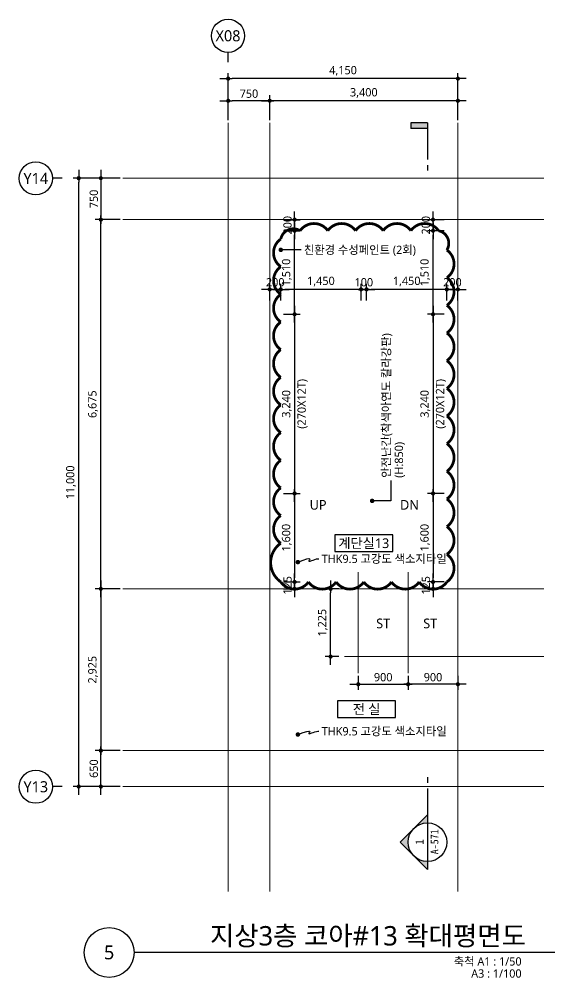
# Model space of a CAD drawing. Header units: millimetres. Extents: x 1467181 to 1720354, y 836037 to 895281.
# Drawn here: x 1521181 to 1530856, y 875511 to 892844 of the extents above; entities that cross this region are included whole.
import ezdxf
from ezdxf.enums import TextEntityAlignment as Align

# ---------------------------------------------------------------- set-up
doc = ezdxf.new("R2010")
doc.units = ezdxf.units.MM
doc.header["$MEASUREMENT"] = 0
doc.linetypes.add('CEN', pattern=[62, 60, -1, 0, -1])
doc.layers.get('0').update_dxf_attribs({"linetype": 'CONTINUOUS'})
for name, color, linetype, lineweight in [('A-AXIS-BUBL', 7, 'CONTINUOUS', 25), ('A-CNTL', 1, 'CEN', 15), ('A-DIMS', 7, 'CONTINUOUS', 25), ('A-MKXS-LEAD', 7, 'CONTINUOUS', 25), ('A-MKXS-MAK1', 3, 'CONTINUOUS', 25), ('A-MKXS-TEXT1', 3, 'CONTINUOUS', 25), ('A-MKXS-TEXT2', 7, 'CONTINUOUS', 25), ('A-MKXX-NAME', 3, 'CONTINUOUS', 25), ('A-MKXX-SYMB', 7, 'CONTINUOUS', 25), ('A-XXXX-SYMB', 7, 'CONTINUOUS', 25), ('A-XXXX-TXT1', 3, 'CONTINUOUS', 25), ('A-XXXX-TXT2', 3, 'CONTINUOUS', 25), ('REV-202205', 20, 'CONTINUOUS', 25)]:
    doc.layers.add(name, color=color, linetype=linetype, lineweight=lineweight)
doc.styles.add('HY울릉도L', font='')
doc.styles.add('돋움체', font='')
doc.styles.add('맑은고딕', font='malgun.ttf')
doc.styles.get('HY울릉도L').set_extended_font_data('HYwulM')
doc.styles.get('돋움체').set_extended_font_data('DotumChe')
doc.dimstyles.new('CDIM', dxfattribs={"dimtxt": 3, "dimasz": 1.5, "dimexe": 2, "dimexo": 1, "dimgap": 1, "dimtad": 1, "dimdec": 0, "dimrnd": 0.5, "dimzin": 0, "dimdsep": 32, "dimlunit": 6, "dimtxsty": 'HY울릉도L', "dimblk1": '_CIDOT', "dimblk2": '_CIDOT', "dimsah": 1, "dimcen": 5.5, "dimclrd": 2, "dimclre": 2, "dimclrt": 7, "dimadec": 0, "dimazin": 0, "dimtfac": 1, "dimtdec": 0, "dimtix": 1, "dimtmove": 2, "dimatfit": 1, "dimldrblk": '_CIDOT', "dimfxl": 1, "dimtolj": 1, "dimtzin": 0, "dimlwd": -1, "dimarcsym": 0})

# ---------------------------------------------------------------- blocks, each defined once
blk = doc.blocks.new('_CIDOT')
at = {"color": 0, "linetype": 'ByBlock'}
blk.add_line((2, 0), (-1, 0), dxfattribs=at)
at = {"color": 0, "linetype": 'ByBlock', "const_width": 0.5}
blk.add_lwpolyline([(-0.25, 0, 1), (0.25, 0, 1)], format="xyb", close=True, dxfattribs=at)
blk = doc.blocks.new('*D129')
at = {"layer": 'A-DIMS', "lineweight": -2, "transparency": 16777216}
for p, q in [((750, 12050), (750, 12500)), ((4150, 12050), (4150, 12500))]:
    blk.add_line(p, q, dxfattribs=at)
at = {"layer": 'A-DIMS', "transparency": 16777216}
blk.add_line((4075, 12400), (825, 12400), dxfattribs=at)
at = {"layer": 'A-DIMS', "transparency": 16777216, "xscale": 75, "yscale": 75, "zscale": 75, "rotation": 180}
blk.add_blockref('_CIDOT', (750, 12400), dxfattribs=at)
at = {"layer": 'A-DIMS', "transparency": 16777216, "xscale": 75, "yscale": 75, "zscale": 75}
blk.add_blockref('_CIDOT', (4150, 12400), dxfattribs=at)
at = {"layer": 'A-DIMS', "color": 3, "transparency": 16777216, "insert": (2450, 12540), "char_height": 150, "attachment_point": 5, "style": '맑은고딕'}
blk.add_mtext('\\A1;3,400', dxfattribs=at)
blk = doc.blocks.new('*D130')
at = {"layer": 'A-DIMS', "lineweight": -2, "transparency": 16777216}
for p, q in [((-1950, 10250), (-2400, 10250)), ((-1950, 3575), (-2400, 3575))]:
    blk.add_line(p, q, dxfattribs=at)
at = {"layer": 'A-DIMS', "transparency": 16777216}
blk.add_line((-2300, 3650), (-2300, 10175), dxfattribs=at)
at = {"layer": 'A-DIMS', "transparency": 16777216, "xscale": 75, "yscale": 75, "zscale": 75}
for p, rotation in [((-2300, 10250), 90), ((-2300, 3575), 270)]:
    blk.add_blockref('_CIDOT', p, dxfattribs=dict(at, rotation=rotation))
at = {"layer": 'A-DIMS', "color": 3, "transparency": 16777216, "insert": (-2440, 6913), "char_height": 150, "attachment_point": 5, "rotation": 90, "style": '맑은고딕'}
blk.add_mtext('\\A1;6,675', dxfattribs=at)
blk = doc.blocks.new('*D131')
at = {"layer": 'A-DIMS', "lineweight": -2, "transparency": 16777216}
for p, q in [((0, 12050), (0, 12500)), ((750, 12050), (750, 12500))]:
    blk.add_line(p, q, dxfattribs=at)
at = {"layer": 'A-DIMS', "transparency": 16777216}
blk.add_line((675, 12400), (75, 12400), dxfattribs=at)
at = {"layer": 'A-DIMS', "transparency": 16777216, "xscale": 75, "yscale": 75, "zscale": 75, "rotation": 180}
blk.add_blockref('_CIDOT', (0, 12400), dxfattribs=at)
at = {"layer": 'A-DIMS', "transparency": 16777216, "xscale": 75, "yscale": 75, "zscale": 75}
blk.add_blockref('_CIDOT', (750, 12400), dxfattribs=at)
at = {"layer": 'A-DIMS', "color": 3, "transparency": 16777216, "insert": (375, 12527), "char_height": 150, "attachment_point": 5, "style": '맑은고딕'}
blk.add_mtext('\\A1;750', dxfattribs=at)
blk = doc.blocks.new('*D132')
at = {"layer": 'A-DIMS', "lineweight": -2, "transparency": 16777216}
for p, q in [((0, 12050), (0, 12900)), ((4150, 12050), (4150, 12900))]:
    blk.add_line(p, q, dxfattribs=at)
at = {"layer": 'A-DIMS', "transparency": 16777216}
blk.add_line((4075, 12800), (75, 12800), dxfattribs=at)
at = {"layer": 'A-DIMS', "transparency": 16777216, "xscale": 75, "yscale": 75, "zscale": 75, "rotation": 180}
blk.add_blockref('_CIDOT', (0, 12800), dxfattribs=at)
at = {"layer": 'A-DIMS', "transparency": 16777216, "xscale": 75, "yscale": 75, "zscale": 75}
blk.add_blockref('_CIDOT', (4150, 12800), dxfattribs=at)
at = {"layer": 'A-DIMS', "color": 3, "transparency": 16777216, "insert": (2075, 12940), "char_height": 150, "attachment_point": 5, "style": '맑은고딕'}
blk.add_mtext('\\A1;4,150', dxfattribs=at)
blk = doc.blocks.new('*D133')
at = {"layer": 'A-DIMS', "lineweight": -2, "transparency": 16777216}
for p, q in [((-1950, 11000), (-2800, 11000)), ((-1950, 0), (-2800, 0))]:
    blk.add_line(p, q, dxfattribs=at)
at = {"layer": 'A-DIMS', "transparency": 16777216}
blk.add_line((-2700, 75), (-2700, 10925), dxfattribs=at)
at = {"layer": 'A-DIMS', "transparency": 16777216, "xscale": 75, "yscale": 75, "zscale": 75}
for p, rotation in [((-2700, 11000), 90), ((-2700, 0), 270)]:
    blk.add_blockref('_CIDOT', p, dxfattribs=dict(at, rotation=rotation))
at = {"layer": 'A-DIMS', "color": 3, "transparency": 16777216, "insert": (-2840, 5500), "char_height": 150, "attachment_point": 5, "rotation": 90, "style": '맑은고딕'}
blk.add_mtext('\\A1;11,000', dxfattribs=at)
blk = doc.blocks.new('*D134')
at = {"layer": 'A-DIMS', "lineweight": -2, "transparency": 16777216}
for p, q in [((-1950, 11000), (-2400, 11000)), ((-1950, 10250), (-2400, 10250))]:
    blk.add_line(p, q, dxfattribs=at)
at = {"layer": 'A-DIMS', "transparency": 16777216}
blk.add_line((-2300, 10925), (-2300, 10325), dxfattribs=at)
at = {"layer": 'A-DIMS', "transparency": 16777216, "xscale": 75, "yscale": 75, "zscale": 75}
for p, rotation in [((-2300, 11000), 90), ((-2300, 10250), 270)]:
    blk.add_blockref('_CIDOT', p, dxfattribs=dict(at, rotation=rotation))
at = {"layer": 'A-DIMS', "color": 3, "transparency": 16777216, "insert": (-2427, 10625), "char_height": 150, "attachment_point": 5, "rotation": 90, "style": '맑은고딕'}
blk.add_mtext('\\A1;750', dxfattribs=at)
blk = doc.blocks.new('*D135')
at = {"layer": 'A-DIMS', "lineweight": -2, "transparency": 16777216}
for p, q in [((-1950, 3575), (-2400, 3575)), ((-1950, 650), (-2400, 650))]:
    blk.add_line(p, q, dxfattribs=at)
at = {"layer": 'A-DIMS', "transparency": 16777216}
blk.add_line((-2300, 3500), (-2300, 725), dxfattribs=at)
at = {"layer": 'A-DIMS', "transparency": 16777216, "xscale": 75, "yscale": 75, "zscale": 75}
for p, rotation in [((-2300, 3575), 90), ((-2300, 650), 270)]:
    blk.add_blockref('_CIDOT', p, dxfattribs=dict(at, rotation=rotation))
at = {"layer": 'A-DIMS', "color": 3, "transparency": 16777216, "insert": (-2440, 2113), "char_height": 150, "attachment_point": 5, "rotation": 90, "style": '맑은고딕'}
blk.add_mtext('\\A1;2,925', dxfattribs=at)
blk = doc.blocks.new('*D136')
at = {"layer": 'A-DIMS', "lineweight": -2, "transparency": 16777216}
for p, q in [((2350, 2000), (2350, 1750)), ((3250, 2000), (3250, 1750))]:
    blk.add_line(p, q, dxfattribs=at)
at = {"layer": 'A-DIMS', "transparency": 16777216}
blk.add_line((2425, 1850), (3175, 1850), dxfattribs=at)
at = {"layer": 'A-DIMS', "transparency": 16777216, "xscale": 75, "yscale": 75, "zscale": 75, "rotation": 180}
blk.add_blockref('_CIDOT', (2350, 1850), dxfattribs=at)
at = {"layer": 'A-DIMS', "transparency": 16777216, "xscale": 75, "yscale": 75, "zscale": 75}
blk.add_blockref('_CIDOT', (3250, 1850), dxfattribs=at)
at = {"layer": 'A-DIMS', "color": 3, "transparency": 16777216, "insert": (2800, 1977), "char_height": 150, "attachment_point": 5, "style": '맑은고딕'}
blk.add_mtext('\\A1;900', dxfattribs=at)
blk = doc.blocks.new('*D137')
at = {"layer": 'A-DIMS', "lineweight": -2, "transparency": 16777216}
for p, q in [((3250, 2000), (3250, 1750)), ((4150, 2000), (4150, 1750))]:
    blk.add_line(p, q, dxfattribs=at)
at = {"layer": 'A-DIMS', "transparency": 16777216}
blk.add_line((4075, 1850), (3325, 1850), dxfattribs=at)
at = {"layer": 'A-DIMS', "transparency": 16777216, "xscale": 75, "yscale": 75, "zscale": 75, "rotation": 180}
blk.add_blockref('_CIDOT', (3250, 1850), dxfattribs=at)
at = {"layer": 'A-DIMS', "transparency": 16777216, "xscale": 75, "yscale": 75, "zscale": 75}
blk.add_blockref('_CIDOT', (4150, 1850), dxfattribs=at)
at = {"layer": 'A-DIMS', "color": 3, "transparency": 16777216, "insert": (3700, 1977), "char_height": 150, "attachment_point": 5, "style": '맑은고딕'}
blk.add_mtext('\\A1;900', dxfattribs=at)
blk = doc.blocks.new('*D138')
at = {"layer": 'A-DIMS', "lineweight": -2, "transparency": 16777216}
for p, q in [((2000, 3575), (1750, 3575)), ((2000, 2350), (1750, 2350))]:
    blk.add_line(p, q, dxfattribs=at)
at = {"layer": 'A-DIMS', "transparency": 16777216}
blk.add_line((1850, 2425), (1850, 3500), dxfattribs=at)
at = {"layer": 'A-DIMS', "transparency": 16777216, "xscale": 75, "yscale": 75, "zscale": 75}
for p, rotation in [((1850, 3575), 90), ((1850, 2350), 270)]:
    blk.add_blockref('_CIDOT', p, dxfattribs=dict(at, rotation=rotation))
at = {"layer": 'A-DIMS', "color": 3, "transparency": 16777216, "insert": (1710, 2963), "char_height": 150, "attachment_point": 5, "rotation": 90, "style": '맑은고딕'}
blk.add_mtext('\\A1;1,225', dxfattribs=at)
blk = doc.blocks.new('*D139')
at = {"layer": 'A-DIMS', "lineweight": -2, "transparency": 16777216}
for p, q in [((-1950, 650), (-2400, 650)), ((-1950, 0), (-2400, 0))]:
    blk.add_line(p, q, dxfattribs=at)
at = {"layer": 'A-DIMS', "transparency": 16777216}
blk.add_line((-2300, 75), (-2300, 575), dxfattribs=at)
at = {"layer": 'A-DIMS', "transparency": 16777216, "xscale": 75, "yscale": 75, "zscale": 75}
for p, rotation in [((-2300, 650), 90), ((-2300, 0), 270)]:
    blk.add_blockref('_CIDOT', p, dxfattribs=dict(at, rotation=rotation))
at = {"layer": 'A-DIMS', "color": 3, "transparency": 16777216, "insert": (-2427, 325), "char_height": 150, "attachment_point": 5, "rotation": 90, "style": '맑은고딕'}
blk.add_mtext('\\A1;650', dxfattribs=at)
blk = doc.blocks.new('CORE 7- 단면')
at = {"layer": 'A-MKXS-MAK1'}
blk.add_hatch(color=256, dxfattribs=at).paths.add_polyline_path([(22637, 12898), (22637, 12998), (22937, 12998), (22937, 12898)])
h = blk.add_hatch(color=256, dxfattribs=at)
h.paths.add_polyline_path([(22442, -7), (22690, 241, 0.414214), (22690, -254)])
h.paths.add_polyline_path([(22690, 241), (22937, 488), (22937, 343, 0.198912)])
h.paths.add_polyline_path([(22690, -254, 0.198912), (22937, -357), (22937, -502)])
for p, q in [((22637, 12998), (22637, 12898)), ((22937, 12998), (22637, 12998)), ((22937, 12898), (22637, 12898)), ((22937, 12998), (22937, 12335)), ((22937, 12235), (22937, 12135)), ((22937, 1166), (22937, 1066)), ((22937, 966), (22937, -502)), ((22937, 488), (22442, -7)), ((22937, -502), (22442, -7))]:
    blk.add_line(p, q, dxfattribs=at)
blk.add_circle((22937, -7), 350, dxfattribs=at)
at = {"layer": 'A-MKXS-TEXT2', "style": '돋움체'}
for s, height, p in [('A-571', 140, (23065, 0)), ('1', 150, (22793, -2))]:
    blk.add_text(s, height=height, rotation=90, dxfattribs=at).set_placement(p, align=Align.MIDDLE)
blk = doc.blocks.new('*D175')
at = {"layer": 'A-DIMS', "lineweight": -2, "transparency": 16777216}
for p, q in [((1528856, 887509), (1528556, 887509)), ((1528856, 884269), (1528556, 884269))]:
    blk.add_line(p, q, dxfattribs=at)
at = {"layer": 'A-DIMS', "transparency": 16777216}
blk.add_line((1528656, 887434), (1528656, 884344), dxfattribs=at)
at = {"layer": 'A-DIMS', "transparency": 16777216, "xscale": 75, "yscale": 75, "zscale": 75}
for p, rotation in [((1528656, 887509), 90), ((1528656, 884269), 270)]:
    blk.add_blockref('_CIDOT', p, dxfattribs=dict(at, rotation=rotation))
at = {"layer": 'A-DIMS', "color": 3, "transparency": 16777216, "char_height": 150, "attachment_point": 5, "rotation": 90, "style": '맑은고딕'}
for s, insert in [('\\A1;(270X12T)', (1528799, 885889)), ('\\A1;3,240', (1528516, 885889))]:
    blk.add_mtext(s, dxfattribs=dict(at, insert=insert))
blk = doc.blocks.new('*D176')
at = {"layer": 'A-DIMS', "lineweight": -2, "transparency": 16777216}
for p, q in [((1528856, 889019), (1528556, 889019)), ((1528856, 887509), (1528556, 887509))]:
    blk.add_line(p, q, dxfattribs=at)
at = {"layer": 'A-DIMS', "transparency": 16777216}
blk.add_line((1528656, 887584), (1528656, 888944), dxfattribs=at)
at = {"layer": 'A-DIMS', "transparency": 16777216, "xscale": 75, "yscale": 75, "zscale": 75}
for p, rotation in [((1528656, 889019), 90), ((1528656, 887509), 270)]:
    blk.add_blockref('_CIDOT', p, dxfattribs=dict(at, rotation=rotation))
at = {"layer": 'A-DIMS', "color": 3, "transparency": 16777216, "insert": (1528515, 888264), "char_height": 150, "attachment_point": 5, "rotation": 90, "style": '맑은고딕'}
blk.add_mtext('\\A1;1,510', dxfattribs=at)
blk = doc.blocks.new('*D177')
at = {"layer": 'A-DIMS', "lineweight": -2, "transparency": 16777216}
for p, q in [((1528856, 884269), (1528556, 884269)), ((1528856, 882669), (1528556, 882669))]:
    blk.add_line(p, q, dxfattribs=at)
at = {"layer": 'A-DIMS', "transparency": 16777216}
blk.add_line((1528656, 884194), (1528656, 882744), dxfattribs=at)
at = {"layer": 'A-DIMS', "transparency": 16777216, "xscale": 75, "yscale": 75, "zscale": 75}
for p, rotation in [((1528656, 884269), 90), ((1528656, 882669), 270)]:
    blk.add_blockref('_CIDOT', p, dxfattribs=dict(at, rotation=rotation))
at = {"layer": 'A-DIMS', "color": 3, "transparency": 16777216, "insert": (1528515, 883469), "char_height": 150, "attachment_point": 5, "rotation": 90, "style": '맑은고딕'}
blk.add_mtext('\\A1;1,600', dxfattribs=at)
blk = doc.blocks.new('*D178')
at = {"layer": 'A-DIMS', "transparency": 16777216}
for p, q in [((1528656, 882744), (1528656, 882819)), ((1528656, 882669), (1528656, 882544)), ((1528656, 882469), (1528656, 882394))]:
    blk.add_line(p, q, dxfattribs=at)
at = {"layer": 'A-DIMS', "lineweight": -2, "transparency": 16777216}
for p, q in [((1528856, 882669), (1528556, 882669)), ((1528856, 882544), (1528556, 882544))]:
    blk.add_line(p, q, dxfattribs=at)
at = {"layer": 'A-DIMS', "transparency": 16777216, "xscale": 75, "yscale": 75, "zscale": 75}
for p, rotation in [((1528656, 882669), 270), ((1528656, 882544), 90)]:
    blk.add_blockref('_CIDOT', p, dxfattribs=dict(at, rotation=rotation))
at = {"layer": 'A-DIMS', "color": 3, "transparency": 16777216, "insert": (1528528, 882607), "char_height": 150, "attachment_point": 5, "rotation": 90, "style": '맑은고딕'}
blk.add_mtext('\\A1;125', dxfattribs=at)
blk = doc.blocks.new('*D179')
at = {"layer": 'A-DIMS', "transparency": 16777216}
for p, q in [((1528656, 889294), (1528656, 889369)), ((1528656, 889019), (1528656, 889219)), ((1528656, 888944), (1528656, 888869))]:
    blk.add_line(p, q, dxfattribs=at)
at = {"layer": 'A-DIMS', "lineweight": -2, "transparency": 16777216}
for p, q in [((1528856, 889219), (1528556, 889219)), ((1528856, 889019), (1528556, 889019))]:
    blk.add_line(p, q, dxfattribs=at)
at = {"layer": 'A-DIMS', "transparency": 16777216, "xscale": 75, "yscale": 75, "zscale": 75}
for p, rotation in [((1528656, 889219), 270), ((1528656, 889019), 90)]:
    blk.add_blockref('_CIDOT', p, dxfattribs=dict(at, rotation=rotation))
at = {"layer": 'A-DIMS', "color": 3, "transparency": 16777216, "insert": (1528528, 889119), "char_height": 150, "attachment_point": 5, "rotation": 90, "style": '맑은고딕'}
blk.add_mtext('\\A1;200', dxfattribs=at)
blk = doc.blocks.new('*D180')
at = {"layer": 'A-DIMS', "lineweight": -2, "transparency": 16777216}
for p, q in [((1527455, 887759), (1527455, 888059)), ((1528905, 887759), (1528905, 888059))]:
    blk.add_line(p, q, dxfattribs=at)
at = {"layer": 'A-DIMS', "transparency": 16777216}
blk.add_line((1528830, 887959), (1527530, 887959), dxfattribs=at)
at = {"layer": 'A-DIMS', "transparency": 16777216, "xscale": 75, "yscale": 75, "zscale": 75, "rotation": 180}
blk.add_blockref('_CIDOT', (1527455, 887959), dxfattribs=at)
at = {"layer": 'A-DIMS', "transparency": 16777216, "xscale": 75, "yscale": 75, "zscale": 75}
blk.add_blockref('_CIDOT', (1528905, 887959), dxfattribs=at)
at = {"layer": 'A-DIMS', "color": 3, "transparency": 16777216, "insert": (1528180, 888100), "char_height": 150, "attachment_point": 5, "style": '맑은고딕'}
blk.add_mtext('\\A1;1,450', dxfattribs=at)
blk = doc.blocks.new('*D181')
at = {"layer": 'A-DIMS', "lineweight": -2, "transparency": 16777216}
for p, q in [((1528906, 887759), (1528906, 888059)), ((1529106, 887759), (1529106, 888059))]:
    blk.add_line(p, q, dxfattribs=at)
at = {"layer": 'A-DIMS', "transparency": 16777216}
for p, q in [((1528831, 887959), (1528756, 887959)), ((1529106, 887959), (1528906, 887959)), ((1529181, 887959), (1529256, 887959))]:
    blk.add_line(p, q, dxfattribs=at)
at = {"layer": 'A-DIMS', "transparency": 16777216, "xscale": 75, "yscale": 75, "zscale": 75}
blk.add_blockref('_CIDOT', (1528906, 887959), dxfattribs=at)
at = {"layer": 'A-DIMS', "transparency": 16777216, "xscale": 75, "yscale": 75, "zscale": 75, "rotation": 180}
blk.add_blockref('_CIDOT', (1529106, 887959), dxfattribs=at)
at = {"layer": 'A-DIMS', "color": 3, "transparency": 16777216, "insert": (1529006, 888087), "char_height": 150, "attachment_point": 5, "style": '맑은고딕'}
blk.add_mtext('\\A1;200', dxfattribs=at)
blk = doc.blocks.new('*D182')
at = {"layer": 'A-DIMS', "lineweight": -2, "transparency": 16777216}
for p, q in [((1525906, 887759), (1525906, 888059)), ((1527355, 887759), (1527355, 888059))]:
    blk.add_line(p, q, dxfattribs=at)
at = {"layer": 'A-DIMS', "transparency": 16777216}
blk.add_line((1527280, 887959), (1525981, 887959), dxfattribs=at)
at = {"layer": 'A-DIMS', "transparency": 16777216, "xscale": 75, "yscale": 75, "zscale": 75, "rotation": 180}
blk.add_blockref('_CIDOT', (1525906, 887959), dxfattribs=at)
at = {"layer": 'A-DIMS', "transparency": 16777216, "xscale": 75, "yscale": 75, "zscale": 75}
blk.add_blockref('_CIDOT', (1527355, 887959), dxfattribs=at)
at = {"layer": 'A-DIMS', "color": 3, "transparency": 16777216, "insert": (1526631, 888100), "char_height": 150, "attachment_point": 5, "style": '맑은고딕'}
blk.add_mtext('\\A1;1,450', dxfattribs=at)
blk = doc.blocks.new('*D183')
at = {"layer": 'A-DIMS', "lineweight": -2, "transparency": 16777216}
for p, q in [((1527356, 887759), (1527356, 888059)), ((1527455, 887759), (1527455, 888059))]:
    blk.add_line(p, q, dxfattribs=at)
at = {"layer": 'A-DIMS', "transparency": 16777216}
for p, q in [((1527281, 887959), (1527206, 887959)), ((1527455, 887959), (1527356, 887959)), ((1527530, 887959), (1527605, 887959))]:
    blk.add_line(p, q, dxfattribs=at)
at = {"layer": 'A-DIMS', "transparency": 16777216, "xscale": 75, "yscale": 75, "zscale": 75}
blk.add_blockref('_CIDOT', (1527356, 887959), dxfattribs=at)
at = {"layer": 'A-DIMS', "transparency": 16777216, "xscale": 75, "yscale": 75, "zscale": 75, "rotation": 180}
blk.add_blockref('_CIDOT', (1527455, 887959), dxfattribs=at)
at = {"layer": 'A-DIMS', "color": 3, "transparency": 16777216, "insert": (1527406, 888087), "char_height": 150, "attachment_point": 5, "style": '맑은고딕'}
blk.add_mtext('\\A1;100', dxfattribs=at)
blk = doc.blocks.new('*D184')
at = {"layer": 'A-DIMS', "lineweight": -2, "transparency": 16777216}
for p, q in [((1525706, 887759), (1525706, 888059)), ((1525906, 887759), (1525906, 888059))]:
    blk.add_line(p, q, dxfattribs=at)
at = {"layer": 'A-DIMS', "transparency": 16777216}
for p, q in [((1525631, 887959), (1525556, 887959)), ((1525906, 887959), (1525706, 887959)), ((1525981, 887959), (1526056, 887959))]:
    blk.add_line(p, q, dxfattribs=at)
at = {"layer": 'A-DIMS', "transparency": 16777216, "xscale": 75, "yscale": 75, "zscale": 75}
blk.add_blockref('_CIDOT', (1525706, 887959), dxfattribs=at)
at = {"layer": 'A-DIMS', "transparency": 16777216, "xscale": 75, "yscale": 75, "zscale": 75, "rotation": 180}
blk.add_blockref('_CIDOT', (1525906, 887959), dxfattribs=at)
at = {"layer": 'A-DIMS', "color": 3, "transparency": 16777216, "insert": (1525806, 888087), "char_height": 150, "attachment_point": 5, "style": '맑은고딕'}
blk.add_mtext('\\A1;200', dxfattribs=at)
blk = doc.blocks.new('*D185')
at = {"layer": 'A-DIMS', "lineweight": -2, "transparency": 16777216}
for p, q in [((1525956, 887509), (1526256, 887509)), ((1525956, 884269), (1526256, 884269))]:
    blk.add_line(p, q, dxfattribs=at)
at = {"layer": 'A-DIMS', "transparency": 16777216}
blk.add_line((1526156, 887434), (1526156, 884344), dxfattribs=at)
at = {"layer": 'A-DIMS', "transparency": 16777216, "xscale": 75, "yscale": 75, "zscale": 75}
for p, rotation in [((1526156, 887509), 90), ((1526156, 884269), 270)]:
    blk.add_blockref('_CIDOT', p, dxfattribs=dict(at, rotation=rotation))
at = {"layer": 'A-DIMS', "color": 3, "transparency": 16777216, "char_height": 150, "attachment_point": 5, "rotation": 90, "style": '맑은고딕'}
for s, insert in [('\\A1;(270X12T)', (1526299, 885889)), ('\\A1;3,240', (1526016, 885889))]:
    blk.add_mtext(s, dxfattribs=dict(at, insert=insert))
blk = doc.blocks.new('*D186')
at = {"layer": 'A-DIMS', "lineweight": -2, "transparency": 16777216}
for p, q in [((1525956, 889019), (1526256, 889019)), ((1525956, 887509), (1526256, 887509))]:
    blk.add_line(p, q, dxfattribs=at)
at = {"layer": 'A-DIMS', "transparency": 16777216}
blk.add_line((1526156, 887584), (1526156, 888944), dxfattribs=at)
at = {"layer": 'A-DIMS', "transparency": 16777216, "xscale": 75, "yscale": 75, "zscale": 75}
for p, rotation in [((1526156, 889019), 90), ((1526156, 887509), 270)]:
    blk.add_blockref('_CIDOT', p, dxfattribs=dict(at, rotation=rotation))
at = {"layer": 'A-DIMS', "color": 3, "transparency": 16777216, "insert": (1526015, 888264), "char_height": 150, "attachment_point": 5, "rotation": 90, "style": '맑은고딕'}
blk.add_mtext('\\A1;1,510', dxfattribs=at)
blk = doc.blocks.new('*D187')
at = {"layer": 'A-DIMS', "lineweight": -2, "transparency": 16777216}
for p, q in [((1525956, 884269), (1526256, 884269)), ((1525956, 882669), (1526256, 882669))]:
    blk.add_line(p, q, dxfattribs=at)
at = {"layer": 'A-DIMS', "transparency": 16777216}
blk.add_line((1526156, 884194), (1526156, 882744), dxfattribs=at)
at = {"layer": 'A-DIMS', "transparency": 16777216, "xscale": 75, "yscale": 75, "zscale": 75}
for p, rotation in [((1526156, 884269), 90), ((1526156, 882669), 270)]:
    blk.add_blockref('_CIDOT', p, dxfattribs=dict(at, rotation=rotation))
at = {"layer": 'A-DIMS', "color": 3, "transparency": 16777216, "insert": (1526015, 883469), "char_height": 150, "attachment_point": 5, "rotation": 90, "style": '맑은고딕'}
blk.add_mtext('\\A1;1,600', dxfattribs=at)
blk = doc.blocks.new('*D188')
at = {"layer": 'A-DIMS', "transparency": 16777216}
for p, q in [((1526156, 882744), (1526156, 882819)), ((1526156, 882669), (1526156, 882544)), ((1526156, 882469), (1526156, 882394))]:
    blk.add_line(p, q, dxfattribs=at)
at = {"layer": 'A-DIMS', "lineweight": -2, "transparency": 16777216}
for p, q in [((1525956, 882669), (1526256, 882669)), ((1525956, 882544), (1526256, 882544))]:
    blk.add_line(p, q, dxfattribs=at)
at = {"layer": 'A-DIMS', "transparency": 16777216, "xscale": 75, "yscale": 75, "zscale": 75}
for p, rotation in [((1526156, 882669), 270), ((1526156, 882544), 90)]:
    blk.add_blockref('_CIDOT', p, dxfattribs=dict(at, rotation=rotation))
at = {"layer": 'A-DIMS', "color": 3, "transparency": 16777216, "insert": (1526028, 882607), "char_height": 150, "attachment_point": 5, "rotation": 90, "style": '맑은고딕'}
blk.add_mtext('\\A1;125', dxfattribs=at)
blk = doc.blocks.new('*D189')
at = {"layer": 'A-DIMS', "transparency": 16777216}
for p, q in [((1526156, 889294), (1526156, 889369)), ((1526156, 889019), (1526156, 889219)), ((1526156, 888944), (1526156, 888869))]:
    blk.add_line(p, q, dxfattribs=at)
at = {"layer": 'A-DIMS', "lineweight": -2, "transparency": 16777216}
for p, q in [((1525956, 889219), (1526256, 889219)), ((1525956, 889019), (1526256, 889019))]:
    blk.add_line(p, q, dxfattribs=at)
at = {"layer": 'A-DIMS', "transparency": 16777216, "xscale": 75, "yscale": 75, "zscale": 75}
for p, rotation in [((1526156, 889219), 270), ((1526156, 889019), 90)]:
    blk.add_blockref('_CIDOT', p, dxfattribs=dict(at, rotation=rotation))
at = {"layer": 'A-DIMS', "color": 3, "transparency": 16777216, "insert": (1526028, 889119), "char_height": 150, "attachment_point": 5, "rotation": 90, "style": '맑은고딕'}
blk.add_mtext('\\A1;200', dxfattribs=at)
blk = doc.blocks.new('CORE7_GRID')
at = {"layer": 'A-AXIS-BUBL', "ltscale": 0.2}
for p, q in [((0, 13100), (0, 13275)), ((-3000, 11000), (-3175, 11000)), ((-3000, 0), (-3175, 0))]:
    blk.add_line(p, q, dxfattribs=at)
for centre in [(-2.9, 13575), (-3475, 10997.1), (-3475, -2.9)]:
    blk.add_circle(centre, 300, dxfattribs=at)
at = {"layer": 'A-CNTL'}
for p, q in [((0, -1900), (0, 12000)), ((750, -1900), (750, 12000)), ((4150, -1900), (4150, 12000)), ((-1900, 11000), (5700, 11000)), ((-1900, 10250), (5700, 10250)), ((2350, 2050), (2350, 3875)), ((3250, 2050), (3250, 3875)), ((-1900, 3575), (5700, 3575)), ((5700, 2350), (2100, 2350)), ((-1900, 650), (5700, 650)), ((-1900, 0), (5700, 0))]:
    blk.add_line(p, q, dxfattribs=at)
at = {"layer": 'A-XXXX-TXT2', "ltscale": 0.2, "style": '맑은고딕'}
for s, p in [('X08', (-2.9, 13575)), ('Y14', (-3475, 10997.1)), ('Y13', (-3475, -2.9))]:
    blk.add_text(s, height=200, dxfattribs=at).set_placement(p, align=Align.MIDDLE)
at = {"layer": 'A-DIMS'}
for base, p1, p2, angle, picture, middle in [((0, 12800), (4150, 12000), (0, 12000), 180, '*D132', (2075, 12940.5)), ((0, 12400), (750, 12000), (0, 12000), 180, '*D131', (375, 12527.5)), ((750, 12400), (4150, 12000), (750, 12000), 180, '*D129', (2450, 12540.1)), ((-2700, 11000), (-1900, 0), (-1900, 11000), 270, '*D133', (-2840.5, 5500)), ((-2300, 10250), (-1900, 11000), (-1900, 10250), 90, '*D134', (-2427.5, 10625)), ((-2300, 10250), (-1900, 3575), (-1900, 10250), 270, '*D130', (-2440.1, 6912.5)), ((-2300, 650), (-1900, 3575), (-1900, 650), 90, '*D135', (-2440.1, 2112.5)), ((1850, 3575), (2050, 2350), (2050, 3575), 90, '*D138', (1709.5, 2962.5)), ((3250, 1850), (4150, 2050), (3250, 2050), 180, '*D137', (3700, 1977.5)), ((-2300, 650), (-1900, 0), (-1900, 650), 270, '*D139', (-2427.5, 325))]:
    dim = blk.add_linear_dim(base=base, p1=p1, p2=p2, angle=angle, dimstyle='CDIM', override={"dimscale": 50, "dimtxsty": '맑은고딕', "dimclrd": 256, "dimclre": 256, "dimclrt": 3}, dxfattribs=at)
    dim.commit()
    dim.dimension.update_dxf_attribs({"geometry": picture, "text_midpoint": middle})
dim = blk.add_linear_dim(base=(3250, 1850), p1=(2350, 2050), p2=(3250, 2050), dimstyle='CDIM', override={"dimscale": 50, "dimtxsty": '맑은고딕', "dimclrd": 256, "dimclre": 256, "dimclrt": 3}, dxfattribs=at)
dim.commit()
dim.dimension.update_dxf_attribs({"geometry": '*D136', "text_midpoint": (2800, 1977.5)})

msp = doc.modelspace()

# ---------------------------------------------------------------- linework, layer by layer
at = {"layer": 'A-MKXS-LEAD', "const_width": 40}
for points in [[(1525884.9, 888675.5, 1), (1525926.3, 888671.3, 1)], [(1527557.8, 884113.6, -1), (1527553.7, 884155.1, -1)], [(1526194.6, 883030.1, 1), (1526236.1, 883025.9, 1)], [(1526194.6, 879912.3, 1), (1526236.1, 879908.2, 1)]]:
    msp.add_lwpolyline(points, format="xyb", close=True, dxfattribs=at)
at = {"layer": 'A-MKXS-LEAD'}
for points in [[(1526272.6, 888673.4), (1525905.6, 888673.4), (1525905.6, 888673.4)], [(1527895.1, 884501.4), (1527895.1, 884134.4), (1527555.8, 884134.4)], [(1526214.5, 883027.7), (1526312.3, 883064.5), (1526376, 883084.4), (1526412.2, 883090.9), (1526427.6, 883087.4), (1526428.8, 883077.5), (1526422.3, 883064.7), (1526414.7, 883052.5), (1526412.8, 883044.4), (1526421.5, 883043.1), (1526439.6, 883047.5), (1526464.4, 883055.7), (1526493.3, 883065.8), (1526523.5, 883075.9), (1526552.3, 883084.1), (1526577, 883088.4), (1526594.9, 883086.9)], [(1526214.5, 879909.9), (1526312.3, 879946.8), (1526376, 879966.7), (1526412.2, 879973.1), (1526427.6, 879969.7), (1526428.8, 879959.8), (1526422.3, 879947), (1526414.7, 879934.8), (1526412.8, 879926.7), (1526421.4, 879925.4), (1526439.6, 879929.8), (1526464.4, 879938), (1526493.3, 879948.1), (1526523.5, 879958.2), (1526552.3, 879966.3), (1526577, 879970.7), (1526594.9, 879969.2)]]:
    msp.add_lwpolyline(points, dxfattribs=at)
at = {"layer": 'A-MKXX-SYMB'}
for points in [[(1527930.8, 883519.4), (1526880.8, 883519.4), (1526880.8, 883219.4), (1527930.8, 883219.4)], [(1527980.7, 880519.4), (1526930.7, 880519.4), (1526930.7, 880219.4), (1527980.7, 880219.4)]]:
    msp.add_lwpolyline(points, close=True, dxfattribs=at)
at = {"layer": 'A-XXXX-SYMB'}
msp.add_line((1530855.7, 875969.4), (1523255.7, 875969.4), dxfattribs=at)
msp.add_circle((1522805.7, 875969.4), 450, dxfattribs=at)
at = {"layer": 'REV-202205', "const_width": 50}
msp.add_lwpolyline([(1525905.7, 882669.4, 0.5205671), (1526405.7, 882669.4, 0.5205671), (1526905.7, 882669.4, 0.5205671), (1527405.7, 882669.4, 0.5205671), (1527905.7, 882669.4, 0.5205671), (1528405.7, 882669.4, 0.5205671), (1528905.7, 882669.4, 0.5205671), (1528905.7, 883169.4, 0.5205671), (1528905.7, 883669.4, 0.5205671), (1528905.7, 884169.4, 0.5205671), (1528905.7, 884669.4, 0.5205671), (1528905.7, 885169.4, 0.5205671), (1528905.7, 885669.4, 0.5205671), (1528905.7, 886169.4, 0.5205671), (1528905.7, 886669.4, 0.5205671), (1528905.7, 887169.4, 0.5205671), (1528905.7, 887669.4, 0.5205671), (1528905.7, 888169.4, 0.5205671), (1528905.7, 888669.4, 0.5205671), (1528755.7, 889019.4, 0.5205671), (1528255.7, 889019.4, 0.5205671), (1527755.7, 889019.4, 0.5205671), (1527255.7, 889019.4, 0.5205671), (1526755.7, 889019.4, 0.5205671), (1526255.7, 889019.4, 0.5205671), (1525905.7, 888869.4, 0.5205671), (1525905.7, 888369.4, 0.5205671), (1525905.7, 887869.4, 0.5205671), (1525905.7, 887369.4, 0.5205671), (1525905.7, 886869.4, 0.5205671), (1525905.7, 886369.4, 0.5205671), (1525905.7, 885869.4, 0.5205671), (1525905.7, 885369.4, 0.5205671), (1525905.7, 884869.4, 0.5205671), (1525905.7, 884369.4, 0.5205671), (1525905.7, 883869.4, 0.5205671), (1525905.7, 883369.4, 0.5205671)], format="xyb", close=True, dxfattribs=at)

# ---------------------------------------------------------------- block references
at = {"layer": 'A-DIMS'}
for name, p in [('CORE7_GRID', (1524955.7, 878969.4)), ('CORE 7- 단면', (1505618.4, 877971))]:
    msp.add_blockref(name, p, dxfattribs=at)

# ---------------------------------------------------------------- texts
at = {"layer": 'A-MKXS-TEXT1', "style": '맑은고딕'}
for s, p in [('친환경 수성페인트 (2회)', (1526322.6, 888673.4)), ('THK9.5 고강도 색소지타일', (1526644.9, 883086.9)), ('THK9.5 고강도 색소지타일', (1526644.9, 879969.2))]:
    msp.add_text(s, height=150, dxfattribs=at).set_placement(p, align=Align.MIDDLE_LEFT)
for s, p in [('안전난간(착색아연도 칼라강판)', (1527811.7, 884551.4)), ('(H:850)', (1528039.2, 884551.4))]:
    msp.add_text(s, height=150, rotation=90, dxfattribs=at).set_placement(p, align=Align.MIDDLE_LEFT)
at = {"layer": 'A-MKXX-NAME', "style": '맑은고딕'}
for s, p in [('UP', (1526580.5, 884063.2)), ('DN', (1528230.5, 884063.2)), ('계단실13', (1527405.8, 883369.4)), ('ST', (1527755.7, 881919.4)), ('ST', (1528605.7, 881919.4)), ('전 실', (1527455.7, 880369.4))]:
    msp.add_text(s, height=175, dxfattribs=at).set_placement(p, align=Align.MIDDLE_CENTER)
at = {"layer": 'A-XXXX-TXT1', "style": '맑은고딕'}
msp.add_text('지상3층 코아#13 확대평면도', height=350, dxfattribs=at).set_placement((1530333.7, 875992), align=Align.BOTTOM_RIGHT)
msp.add_text('5', height=250, dxfattribs=at).set_placement((1522805.7, 875969.4), align=Align.MIDDLE)
for s, p in [('축척 A1 : 1/50', (1530255.9, 875883.2)), ('A3 : 1/100', (1530255.9, 875664.3))]:
    msp.add_text(s, height=150, dxfattribs=at).set_placement(p, align=Align.TOP_RIGHT)

# ---------------------------------------------------------------- dimensions: what is measured, and where the dimension line sits
at = {"layer": 'A-DIMS'}
for base, p1, p2, picture, middle in [((1526155.8, 889219.4), (1525905.7, 889019.4), (1525905.7, 889219.4), '*D189', (1526028.3, 889119.4)), ((1528655.7, 889219.4), (1528905.7, 889019.4), (1528905.7, 889219.4), '*D179', (1528528.2, 889119.4)), ((1526155.8, 889019.4), (1525905.7, 887509.4), (1525905.7, 889019.4), '*D186', (1526015.3, 888264.4)), ((1528655.7, 889019.4), (1528905.7, 887509.4), (1528905.7, 889019.4), '*D176', (1528515.3, 888264.4))]:
    dim = msp.add_linear_dim(base=base, p1=p1, p2=p2, angle=90, dimstyle='CDIM', override={"dimscale": 50, "dimtxsty": '맑은고딕', "dimclrd": 256, "dimclre": 256, "dimclrt": 3}, dxfattribs=at)
    dim.commit()
    dim.dimension.update_dxf_attribs({"geometry": picture, "text_midpoint": middle})
for base, p1, p2, picture, middle in [((1525705.7, 887959.4), (1525905.7, 887709.4), (1525705.7, 887709.4), '*D184', (1525805.7, 888086.9)), ((1525905.7, 887959.4), (1527355.5, 887709.4), (1525905.7, 887709.4), '*D182', (1526630.6, 888099.8)), ((1527355.7, 887959.4), (1527455.5, 887709.4), (1527355.7, 887709.4), '*D183', (1527405.6, 888087.3)), ((1527455.5, 887959.4), (1528905.5, 887709.4), (1527455.5, 887709.4), '*D180', (1528180.5, 888099.8)), ((1528905.7, 887959.4), (1529105.7, 887709.4), (1528905.7, 887709.4), '*D181', (1529005.7, 888086.9))]:
    dim = msp.add_linear_dim(base=base, p1=p1, p2=p2, dimstyle='CDIM', override={"dimscale": 50, "dimtxsty": '맑은고딕', "dimclrd": 256, "dimclre": 256, "dimclrt": 3}, dxfattribs=at)
    dim.commit()
    dim.dimension.update_dxf_attribs({"geometry": picture, "text_midpoint": middle})
for base, p1, p2, text, picture, middle in [((1526155.7, 884269.4), (1525905.7, 887509.4), (1525905.7, 884269.4), '<>\\X(270X12T)', '*D185', (1526155.7, 885889.4)), ((1528655.7, 884269.4), (1528905.7, 887509.4), (1528905.7, 884269.4), '<>\\X(270X12T)', '*D175', (1528655.7, 885889.4)), ((1526155.8, 882669.4), (1525905.7, 884269.4), (1525905.8, 882669.4), '<>\\X', '*D187', (1526155.8, 883469.4)), ((1528655.7, 882669.4), (1528905.7, 884269.4), (1528905.7, 882669.4), '<>\\X', '*D177', (1528655.7, 883469.4)), ((1526155.8, 882544.4), (1525905.8, 882669.4), (1525905.8, 882544.4), '<>\\X', '*D188', (1526155.8, 882606.9)), ((1528655.7, 882544.4), (1528905.7, 882669.4), (1528905.7, 882544.4), '<>\\X', '*D178', (1528655.7, 882606.9))]:
    dim = msp.add_linear_dim(base=base, p1=p1, p2=p2, angle=90, text=text, dimstyle='CDIM', override={"dimscale": 50, "dimtxsty": '맑은고딕', "dimclrd": 256, "dimclre": 256, "dimclrt": 3}, dxfattribs=at)
    dim.commit()
    dim.dimension.update_dxf_attribs({"geometry": picture, "text_midpoint": middle})

doc.saveas('drawing.dxf')
